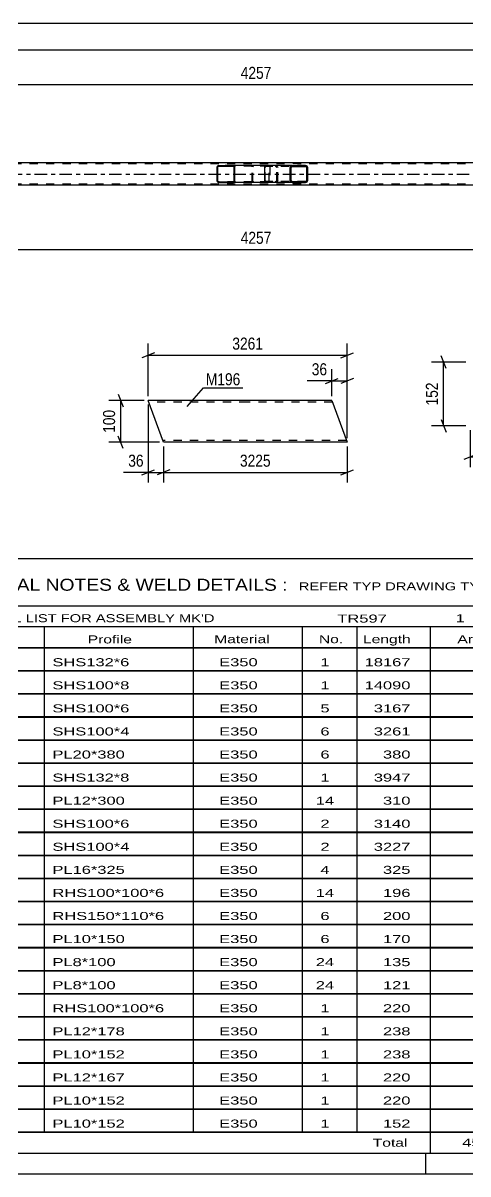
# Model space of a CAD drawing. Header units: millimetres. Extents: x 0 to 841, y 0 to 594.
# Drawn here: x 535 to 641, y 0 to 274.4 of the extents above; entities that cross this region are included whole.
import ezdxf

# ---------------------------------------------------------------- set-up
doc = ezdxf.new("R2010")
doc.units = ezdxf.units.MM
doc.linetypes.add('DXK_LINE_DOT2', pattern=[3.9198, 1.9599, -1.9599])
doc.linetypes.add('DXK_LINE_DOT3', pattern=[5.9187, 2.979, -0.9799, 0.9799, -0.9799])
doc.styles.add('Arial Narrow', font='ARIALN.TTF', dxfattribs={"height": 0.2})

# ---------------------------------------------------------------- blocks, each defined once
blk = doc.blocks.new('Unknown-318889060-1133')
at = {"color": 5, "linetype": 'Continuous'}
for p, q in [((5, 5), (836, 5)), ((631, 0), (631, 5)), ((0, 0), (841, 0))]:
    blk.add_line(p, q, dxfattribs=at)
blk = doc.blocks.new('Part-318889060-3461 - 3381')
at = {"color": 7, "linetype": 'DXK_LINE_DOT2'}
for p, q in [((773.71, 240.82), (111.6, 240.82)), ((773.71, 236.02), (111.6, 236.02))]:
    blk.add_line(p, q, dxfattribs=at)
at = {"color": 2, "linetype": 'Continuous'}
for p, q in [((674.86, 241.06), (510.59, 241.06)), ((674.86, 235.78), (510.59, 235.78))]:
    blk.add_line(p, q, dxfattribs=at)
at = {"color": 7, "linetype": 'DXK_LINE_DOT3'}
blk.add_line((111.6, 238.42), (773.71, 238.42), dxfattribs=at)
blk = doc.blocks.new('Part-318889060-3568 - 3381')
at = {"linetype": 'Continuous'}
h = blk.add_hatch(dxfattribs=at)
h.set_pattern_fill('', scale=0.7, style=0, pattern_type=0)
h.set_pattern_definition([(45, (602.8007, 240.1284), (-1.57154, 1.57154), [])])
h.paths.add_polyline_path([(602.84, 239.94), (602.8, 240.13), (602.69, 240.28), (602.53, 240.39), (602.34, 240.42), (599.15, 240.42), (598.96, 240.39), (598.8, 240.28), (598.69, 240.13), (598.65, 239.94), (598.65, 236.9), (598.69, 236.72), (598.8, 236.57), (598.96, 236.46), (599.15, 236.42), (602.34, 236.42), (602.53, 236.46), (602.69, 236.57), (602.8, 236.72), (602.84, 236.9)])
h.paths.add_polyline_path([(602.57, 236.81), (602.51, 236.73), (602.43, 236.68), (602.34, 236.66), (599.15, 236.66), (599.06, 236.68), (598.97, 236.73), (598.92, 236.81), (598.9, 236.9), (598.9, 239.94), (598.92, 240.04), (598.97, 240.11), (599.06, 240.17), (599.15, 240.18), (602.34, 240.18), (602.43, 240.17), (602.51, 240.11), (602.57, 240.04), (602.59, 239.94), (602.59, 236.9)])
at = {"color": 2, "linetype": 'Continuous'}
for p, q in [((592.58, 239.94), (592.6, 240.13)), ((592.58, 236.9), (592.58, 239.94)), ((592.6, 240.13), (592.66, 240.28)), ((592.66, 240.28), (592.75, 240.39)), ((592.75, 240.39), (592.85, 240.42)), ((599.15, 240.42), (592.85, 240.42)), ((598.69, 240.13), (598.65, 239.94)), ((598.65, 236.9), (598.65, 239.94)), ((598.9, 239.94), (598.92, 240.04)), ((598.9, 236.9), (598.9, 239.94)), ((598.92, 240.04), (598.97, 240.11)), ((599.15, 240.42), (598.96, 240.39)), ((598.97, 240.11), (599.06, 240.17)), ((599.06, 240.17), (599.15, 240.18)), ((599.15, 240.42), (602.34, 240.42)), ((599.15, 240.18), (602.34, 240.18)), ((602.53, 240.39), (602.34, 240.42)), ((602.34, 240.18), (602.43, 240.17)), ((602.43, 240.17), (602.51, 240.11)), ((602.51, 240.11), (602.57, 240.04)), ((602.57, 240.04), (602.59, 239.94)), ((602.59, 236.9), (602.59, 239.94)), ((602.84, 239.94), (602.8, 240.13)), ((602.84, 236.9), (602.84, 239.94)), ((592.6, 236.72), (592.58, 236.9)), ((592.66, 236.57), (592.6, 236.72)), ((592.75, 236.46), (592.66, 236.57)), ((592.85, 236.42), (592.75, 236.46)), ((599.15, 236.42), (592.85, 236.42)), ((598.65, 236.9), (598.69, 236.72)), ((598.92, 236.81), (598.9, 236.9)), ((598.97, 236.73), (598.92, 236.81)), ((598.96, 236.46), (599.15, 236.42)), ((599.06, 236.68), (598.97, 236.73)), ((599.15, 236.66), (599.06, 236.68)), ((599.15, 236.66), (602.34, 236.66)), ((599.15, 236.42), (602.34, 236.42)), ((602.43, 236.68), (602.34, 236.66)), ((602.34, 236.42), (602.53, 236.46)), ((602.51, 236.73), (602.43, 236.68)), ((602.57, 236.81), (602.51, 236.73)), ((602.59, 236.9), (602.57, 236.81)), ((602.8, 236.72), (602.84, 236.9))]:
    blk.add_line(p, q, dxfattribs=at)
at = {"color": 7, "linetype": 'DXK_LINE_DOT2'}
for p, q in [((592.73, 240.04), (592.72, 239.94)), ((592.72, 236.9), (592.72, 239.94)), ((592.76, 240.11), (592.73, 240.04)), ((592.8, 240.17), (592.76, 240.11)), ((592.85, 240.18), (592.8, 240.17)), ((602.34, 240.18), (592.85, 240.18)), ((593.84, 240.18), (593.84, 240.42)), ((595.19, 240.42), (595.38, 240.39)), ((595.28, 240.17), (595.19, 240.18)), ((595.36, 240.11), (595.28, 240.17)), ((595.42, 240.04), (595.36, 240.11)), ((595.44, 239.94), (595.42, 240.04)), ((595.44, 236.9), (595.44, 239.94)), ((595.65, 240.13), (595.69, 239.94)), ((595.69, 236.9), (595.69, 239.94)), ((602.34, 240.42), (599.15, 240.42)), ((592.72, 236.9), (592.73, 236.81)), ((592.73, 236.81), (592.76, 236.73)), ((592.76, 236.73), (592.8, 236.68)), ((592.8, 236.68), (592.85, 236.66)), ((602.34, 236.66), (592.85, 236.66)), ((593.84, 236.42), (593.84, 236.66)), ((595.19, 236.66), (595.28, 236.68)), ((595.38, 236.46), (595.19, 236.42)), ((595.28, 236.68), (595.36, 236.73)), ((595.36, 236.73), (595.42, 236.81)), ((595.42, 236.81), (595.44, 236.9)), ((595.69, 236.9), (595.65, 236.72)), ((602.34, 236.42), (599.15, 236.42))]:
    blk.add_line(p, q, dxfattribs=at)
for centre, start, end in [((595.2, 239.93), 23.8494, 68.8059), ((595.2, 236.92), 291.1941, 336.1506)]:
    blk.add_arc(centre, 0.492, start, end, dxfattribs=at)
at = {"color": 2, "linetype": 'Continuous'}
for centre, start, end in [((599.14, 239.93), 111.1941, 156.1506), ((602.35, 239.93), 23.8494, 68.8059), ((599.14, 236.92), 203.8494, 248.8059), ((602.35, 236.92), 291.1941, 336.1506)]:
    blk.add_arc(centre, 0.492, start, end, dxfattribs=at)
blk = doc.blocks.new('Part-318889060-3569 - 3381')
at = {"linetype": 'Continuous'}
h = blk.add_hatch(dxfattribs=at)
h.set_pattern_fill('', scale=0.7, style=0, pattern_type=0)
h.set_pattern_definition([(45, (585.4682, 240.2271), (-1.57154, 1.57154), [])])
h.paths.add_polyline_path([(585.49, 240.1), (585.47, 240.23), (585.39, 240.33), (585.28, 240.4), (585.15, 240.42), (581.58, 240.42), (581.45, 240.4), (581.34, 240.33), (581.26, 240.23), (581.24, 240.1), (581.24, 236.74), (581.26, 236.62), (581.34, 236.52), (581.45, 236.45), (581.58, 236.42), (585.15, 236.42), (585.28, 236.45), (585.39, 236.52), (585.47, 236.62), (585.49, 236.74)])
h.paths.add_polyline_path([(585.31, 236.68), (585.27, 236.63), (585.22, 236.6), (585.15, 236.58), (581.58, 236.58), (581.51, 236.6), (581.46, 236.63), (581.42, 236.68), (581.41, 236.74), (581.41, 240.1), (581.42, 240.17), (581.46, 240.22), (581.51, 240.25), (581.58, 240.26), (585.15, 240.26), (585.22, 240.25), (585.27, 240.22), (585.31, 240.17), (585.32, 240.1), (585.32, 236.74)])
at = {"color": 2, "linetype": 'Continuous'}
for p, q in [((581.26, 240.23), (581.24, 240.1)), ((581.24, 236.74), (581.24, 240.1)), ((581.41, 240.1), (581.42, 240.17)), ((581.41, 236.74), (581.41, 240.1)), ((581.42, 240.17), (581.46, 240.22)), ((581.58, 240.42), (581.45, 240.4)), ((581.46, 240.22), (581.51, 240.25)), ((581.51, 240.25), (581.58, 240.26)), ((581.58, 240.42), (585.15, 240.42)), ((581.58, 240.26), (585.15, 240.26)), ((592.85, 240.42), (585.15, 240.42)), ((585.28, 240.4), (585.15, 240.42)), ((585.15, 240.26), (585.22, 240.25)), ((585.22, 240.25), (585.27, 240.22)), ((585.27, 240.22), (585.31, 240.17)), ((585.31, 240.17), (585.32, 240.1)), ((585.32, 236.74), (585.32, 240.1)), ((585.49, 240.1), (585.47, 240.23)), ((585.49, 236.74), (585.49, 240.1)), ((581.24, 236.74), (581.26, 236.62)), ((581.42, 236.68), (581.41, 236.74)), ((581.46, 236.63), (581.42, 236.68)), ((581.45, 236.45), (581.58, 236.42)), ((581.51, 236.6), (581.46, 236.63)), ((581.58, 236.58), (581.51, 236.6)), ((581.58, 236.58), (585.15, 236.58)), ((581.58, 236.42), (585.15, 236.42)), ((585.22, 236.6), (585.15, 236.58)), ((585.15, 236.42), (585.28, 236.45)), ((592.85, 236.42), (585.15, 236.42)), ((585.27, 236.63), (585.22, 236.6)), ((585.31, 236.68), (585.27, 236.63)), ((585.32, 236.74), (585.31, 236.68)), ((585.47, 236.62), (585.49, 236.74))]:
    blk.add_line(p, q, dxfattribs=at)
at = {"color": 7, "linetype": 'DXK_LINE_DOT2'}
for p, q in [((585.15, 240.42), (581.58, 240.42)), ((593.5, 240.26), (581.58, 240.26)), ((589.59, 240.1), (589.61, 240.23)), ((589.59, 236.74), (589.59, 240.1)), ((589.77, 240.17), (589.76, 240.1)), ((589.76, 236.74), (589.76, 240.1)), ((589.81, 240.22), (589.77, 240.17)), ((589.8, 240.4), (589.93, 240.42)), ((589.81, 240.22), (589.82, 240.23)), ((589.82, 240.23), (589.86, 240.25)), ((589.86, 240.25), (589.93, 240.26)), ((593.5, 240.42), (592.85, 240.42)), ((593.5, 240.42), (593.63, 240.4)), ((593.57, 240.25), (593.5, 240.26)), ((593.62, 240.22), (593.57, 240.25)), ((593.66, 240.17), (593.62, 240.22)), ((593.67, 240.1), (593.66, 240.17)), ((593.67, 236.74), (593.67, 240.1)), ((593.82, 240.23), (593.84, 240.1)), ((593.84, 240.1), (593.84, 236.74)), ((593.5, 236.58), (581.58, 236.58)), ((585.15, 236.42), (581.58, 236.42)), ((589.61, 236.62), (589.59, 236.74)), ((589.76, 236.74), (589.77, 236.68)), ((589.77, 236.68), (589.81, 236.63)), ((589.93, 236.42), (589.8, 236.45)), ((589.81, 236.63), (589.82, 236.62)), ((589.82, 236.62), (589.86, 236.6)), ((589.86, 236.6), (589.93, 236.58)), ((593.5, 236.42), (592.85, 236.42)), ((593.5, 236.58), (593.57, 236.6)), ((593.63, 236.45), (593.5, 236.42)), ((593.57, 236.6), (593.62, 236.63)), ((593.62, 236.63), (593.66, 236.68)), ((593.66, 236.68), (593.67, 236.74)), ((593.84, 236.74), (593.82, 236.62))]:
    blk.add_line(p, q, dxfattribs=at)
at = {"color": 2, "linetype": 'Continuous'}
for centre, start, end in [((581.56, 240.09), 110.7583, 155.68), ((585.17, 240.09), 24.32, 69.2417), ((581.56, 236.76), 204.32, 249.2417), ((585.17, 236.76), 290.7583, 335.68)]:
    blk.add_arc(centre, 0.331, start, end, dxfattribs=at)
at = {"color": 7, "linetype": 'DXK_LINE_DOT2'}
for centre, start, end in [((589.91, 240.09), 110.7583, 155.68), ((593.52, 240.09), 24.32, 69.2417), ((589.91, 236.76), 204.32, 249.2417), ((593.52, 236.76), 290.7583, 335.68)]:
    blk.add_arc(centre, 0.331, start, end, dxfattribs=at)
blk = doc.blocks.new('Part-318889060-15885 - 15884')
at = {"color": 2, "linetype": 'Continuous'}
for p, q in [((588.48, 184.45), (564.84, 184.45)), ((568.46, 174.51), (564.84, 184.45)), ((608.58, 184.45), (588.58, 184.45)), ((608.58, 184.45), (612.22, 174.45)), ((568.48, 174.45), (568.46, 174.51)), ((588.48, 174.45), (568.48, 174.45)), ((612.22, 174.45), (588.58, 174.45))]:
    blk.add_line(p, q, dxfattribs=at)
at = {"color": 7, "linetype": 'DXK_LINE_DOT2'}
for p, q in [((588.48, 184.05), (564.99, 184.05)), ((608.73, 184.05), (588.58, 184.05)), ((568.32, 174.88), (568.29, 174.97)), ((568.34, 174.85), (568.32, 174.88)), ((588.48, 174.85), (568.34, 174.85)), ((612.08, 174.85), (588.58, 174.85)), ((612.06, 174.88), (612.03, 174.97)), ((612.08, 174.85), (612.06, 174.88))]:
    blk.add_line(p, q, dxfattribs=at)
blk = doc.blocks.new('StraightDimension-318889060-3708 - 3381')
at = {"color": 7, "linetype": 'Continuous'}
blk.add_line((101.38, 274.42), (784.57, 274.42), dxfattribs=at)
blk = doc.blocks.new('StraightDimension-318889060-3720 - 3381')
at = {"color": 7, "linetype": 'Continuous'}
for p, q in [((505.39, 250.46), (505.39, 262.61)), ((675.66, 250.46), (675.66, 262.61)), ((506.89, 260.36), (503.89, 259.16)), ((505.39, 259.76), (675.66, 259.76)), ((674.16, 259.16), (677.16, 260.36))]:
    blk.add_line(p, q, dxfattribs=at)
at = {"color": 0}
blk.add_wipeout([(594.78, 260.51), (594.78, 264.71), (586.27, 264.71), (586.27, 260.51)], dxfattribs=at)
at = {"color": 3, "style": 'Arial Narrow'}
blk.add_text('4257', height=2.863, dxfattribs=at).set_placement((586.87, 261.11))
blk = doc.blocks.new('StraightDimension-318889060-9233 - 3381')
at = {"color": 7, "linetype": 'Continuous'}
blk.add_line((101.38, 268.01), (783.93, 268.01), dxfattribs=at)
blk = doc.blocks.new('StraightDimension-318889060-3848 - 3381')
at = {"color": 7, "linetype": 'Continuous'}
for p, q in [((505.39, 226.38), (505.39, 209.99)), ((675.66, 226.38), (675.66, 209.99)), ((506.89, 221.03), (503.89, 219.83)), ((505.39, 220.43), (675.66, 220.43)), ((674.16, 219.83), (677.16, 221.03))]:
    blk.add_line(p, q, dxfattribs=at)
at = {"color": 0}
blk.add_wipeout([(594.78, 221.18), (594.78, 225.38), (586.27, 225.38), (586.27, 221.18)], dxfattribs=at)
at = {"color": 0, "linetype": 'Continuous'}
blk.add_wipeout([(675.06, 219.73), (670.86, 219.73), (670.86, 209.39), (675.06, 209.39)], dxfattribs=at)
at = {"color": 3, "style": 'Arial Narrow'}
blk.add_text('4257', height=2.863, dxfattribs=at).set_placement((586.87, 221.78))
at = {"color": 3, "linetype": 'Continuous', "style": 'Arial Narrow'}
blk.add_text('14430', height=2.863, rotation=90.0002, dxfattribs=at).set_placement((674.46, 209.99))
blk = doc.blocks.new('StraightDimension-318889060-8649 - 8643')
at = {"color": 7, "linetype": 'Continuous'}
for p, q in [((635.81, 192.07), (634.61, 195.07)), ((640.52, 193.57), (632.36, 193.57)), ((635.21, 178.37), (635.21, 193.57)), ((634.61, 179.87), (635.81, 176.87)), ((640.52, 178.37), (632.36, 178.37))]:
    blk.add_line(p, q, dxfattribs=at)
at = {"color": 0}
blk.add_wipeout([(634.46, 189.32), (630.26, 189.32), (630.26, 182.63), (634.46, 182.63)], dxfattribs=at)
at = {"color": 3, "style": 'Arial Narrow'}
blk.add_text('152', height=2.863, rotation=90.0002, dxfattribs=at).set_placement((633.86, 183.23))
blk = doc.blocks.new('StraightDimension-318889060-8660 - 8643')
at = {"color": 7, "linetype": 'Continuous'}
for p, q in [((641.52, 177.37), (641.52, 168.55)), ((663.47, 177.37), (663.47, 168.55)), ((643.02, 171.55), (640.02, 170.35)), ((641.52, 170.95), (663.47, 170.95)), ((661.97, 170.35), (664.97, 171.55))]:
    blk.add_line(p, q, dxfattribs=at)
at = {"color": 0}
blk.add_wipeout([(655.84, 171.7), (655.84, 175.9), (649.16, 175.9), (649.16, 171.7)], dxfattribs=at)
at = {"color": 3, "style": 'Arial Narrow'}
blk.add_text('220', height=2.863, dxfattribs=at).set_placement((649.76, 172.3))
blk = doc.blocks.new('StraightDimension-318889060-17086 - 15884')
at = {"color": 7, "linetype": 'Continuous'}
for p, q in [((564.84, 183.45), (564.84, 164.89)), ((568.48, 173.45), (568.48, 164.89)), ((563.34, 166.69), (566.34, 167.89)), ((569.98, 167.89), (566.98, 166.69)), ((564.84, 167.29), (568.48, 167.29))]:
    blk.add_line(p, q, dxfattribs=at)
at = {"color": 0}
blk.add_wipeout([(564.32, 168.04), (564.32, 172.24), (559.46, 172.24), (559.46, 168.04)], dxfattribs=at)
at = {"color": 7, "linetype": 'Continuous'}
blk.add_line((564.84, 167.29), (558.94, 167.29), dxfattribs=at)
blk.add_line((564.84, 167.29), (558.94, 167.29), dxfattribs=at)
at = {"color": 3, "style": 'Arial Narrow'}
blk.add_text('36', height=2.863, dxfattribs=at).set_placement((560.06, 168.64))
blk = doc.blocks.new('StraightDimension-318889060-16063 - 15884')
at = {"color": 7, "linetype": 'Continuous'}
for p, q in [((564.84, 185.45), (564.84, 198.05)), ((612.22, 175.45), (612.22, 198.05)), ((566.34, 195.8), (563.34, 194.6)), ((564.84, 195.2), (612.22, 195.2)), ((610.72, 194.6), (613.72, 195.8))]:
    blk.add_line(p, q, dxfattribs=at)
at = {"color": 0}
blk.add_wipeout([(592.79, 195.95), (592.79, 200.15), (584.27, 200.15), (584.27, 195.95)], dxfattribs=at)
at = {"color": 3, "style": 'Arial Narrow'}
blk.add_text('3261', height=2.863, dxfattribs=at).set_placement((584.87, 196.55))
blk = doc.blocks.new('StraightDimension-318889060-16047 - 15884')
at = {"color": 7, "linetype": 'Continuous'}
for p, q in [((607.08, 188.48), (610.08, 189.68)), ((608.58, 185.45), (608.58, 191.93)), ((613.72, 189.68), (610.72, 188.48)), ((612.22, 175.45), (612.22, 191.93)), ((608.58, 189.08), (612.22, 189.08))]:
    blk.add_line(p, q, dxfattribs=at)
at = {"color": 0}
blk.add_wipeout([(608.06, 189.83), (608.06, 194.03), (603.2, 194.03), (603.2, 189.83)], dxfattribs=at)
at = {"color": 7, "linetype": 'Continuous'}
blk.add_line((608.58, 189.08), (602.67, 189.08), dxfattribs=at)
blk.add_line((608.58, 189.08), (602.67, 189.08), dxfattribs=at)
at = {"color": 3, "style": 'Arial Narrow'}
blk.add_text('36', height=2.863, dxfattribs=at).set_placement((603.8, 190.43))
blk = doc.blocks.new('StraightDimension-318889060-17085 - 15884')
at = {"color": 7, "linetype": 'Continuous'}
for p, q in [((568.48, 173.45), (568.48, 164.89)), ((612.22, 173.45), (612.22, 164.89)), ((569.98, 167.89), (566.98, 166.69)), ((610.72, 166.69), (613.72, 167.89)), ((568.48, 167.29), (612.22, 167.29))]:
    blk.add_line(p, q, dxfattribs=at)
at = {"color": 0}
blk.add_wipeout([(594.61, 168.04), (594.61, 172.24), (586.09, 172.24), (586.09, 168.04)], dxfattribs=at)
at = {"color": 3, "style": 'Arial Narrow'}
blk.add_text('3225', height=2.863, dxfattribs=at).set_placement((586.69, 168.64))
blk = doc.blocks.new('StraightDimension-318889060-16057 - 15884')
at = {"color": 7, "linetype": 'Continuous'}
for p, q in [((563.84, 184.45), (555.42, 184.45)), ((557.67, 185.95), (558.87, 182.95)), ((558.27, 174.45), (558.27, 184.45)), ((558.87, 172.95), (557.67, 175.95)), ((567.48, 174.45), (555.42, 174.45))]:
    blk.add_line(p, q, dxfattribs=at)
at = {"color": 0}
blk.add_wipeout([(557.52, 182.79), (553.32, 182.79), (553.32, 176.11), (557.52, 176.11)], dxfattribs=at)
at = {"color": 3, "style": 'Arial Narrow'}
blk.add_text('100', height=2.863, rotation=90.0002, dxfattribs=at).set_placement((556.92, 176.71))
blk = doc.blocks.new('Unknown-318889060-20553')
at = {"color": 7, "linetype": 'Continuous'}
for p, q in [((516, 146.75), (676, 146.75)), ((516, 135.5), (516, 146.75)), ((676, 146.75), (676, 135.5)), ((516, 135.5), (676, 135.5)), ((516, 135.5), (516, 130.5)), ((676, 135.5), (676, 130.5)), ((516, 130.5), (676, 130.5)), ((516, 130.5), (516, 125.5)), ((540, 130.5), (540, 125.5)), ((575.5, 130.5), (575.5, 125.5)), ((601.5, 130.5), (601.5, 125.5)), ((614.5, 130.5), (614.5, 125.5)), ((632, 130.5), (632, 125.5)), ((654, 130.5), (654, 125.5)), ((676, 130.5), (676, 125.5)), ((516, 125.5), (676, 125.5)), ((516, 125.45), (516, 120.05)), ((516, 125.45), (676, 125.45)), ((540, 125.5), (540, 120)), ((575.5, 125.5), (575.5, 120)), ((601.5, 125.5), (601.5, 120)), ((614.5, 125.5), (614.5, 120)), ((632, 125.5), (632, 120)), ((654, 125.5), (654, 120)), ((676, 125.45), (676, 120.05)), ((516, 120.05), (676, 120.05)), ((516, 119.95), (516, 114.55)), ((516, 119.95), (676, 119.95)), ((540, 120), (540, 114.5)), ((575.5, 120), (575.5, 114.5)), ((601.5, 120), (601.5, 114.5)), ((614.5, 120), (614.5, 114.5)), ((632, 120), (632, 114.5)), ((654, 120), (654, 114.5)), ((676, 119.95), (676, 114.55)), ((516, 114.55), (676, 114.55)), ((516, 114.45), (516, 109.05)), ((516, 114.45), (676, 114.45)), ((540, 114.5), (540, 109)), ((575.5, 114.5), (575.5, 109)), ((601.5, 114.5), (601.5, 109)), ((614.5, 114.5), (614.5, 109)), ((632, 114.5), (632, 109)), ((654, 114.5), (654, 109)), ((676, 114.45), (676, 109.05)), ((516, 109.05), (676, 109.05)), ((516, 108.95), (516, 103.55)), ((516, 108.95), (676, 108.95)), ((540, 109), (540, 103.5)), ((575.5, 109), (575.5, 103.5)), ((601.5, 109), (601.5, 103.5)), ((614.5, 109), (614.5, 103.5)), ((632, 109), (632, 103.5)), ((654, 109), (654, 103.5)), ((676, 108.95), (676, 103.55)), ((516, 103.55), (676, 103.55)), ((516, 103.45), (516, 98.05)), ((516, 103.45), (676, 103.45)), ((540, 103.5), (540, 98)), ((575.5, 103.5), (575.5, 98)), ((601.5, 103.5), (601.5, 98)), ((614.5, 103.5), (614.5, 98)), ((632, 103.5), (632, 98)), ((654, 103.5), (654, 98)), ((676, 103.45), (676, 98.05)), ((516, 98.05), (676, 98.05)), ((516, 97.95), (516, 92.55)), ((516, 97.95), (676, 97.95)), ((540, 98), (540, 92.5)), ((575.5, 98), (575.5, 92.5)), ((601.5, 98), (601.5, 92.5)), ((614.5, 98), (614.5, 92.5)), ((632, 98), (632, 92.5)), ((654, 98), (654, 92.5)), ((676, 97.95), (676, 92.55)), ((516, 92.55), (676, 92.55)), ((516, 92.45), (516, 87.05)), ((516, 92.45), (676, 92.45)), ((540, 92.5), (540, 87)), ((575.5, 92.5), (575.5, 87)), ((601.5, 92.5), (601.5, 87)), ((614.5, 92.5), (614.5, 87)), ((632, 92.5), (632, 87)), ((654, 92.5), (654, 87)), ((676, 92.45), (676, 87.05)), ((516, 87.05), (676, 87.05)), ((516, 86.95), (516, 81.55)), ((516, 86.95), (676, 86.95)), ((540, 87), (540, 81.5)), ((575.5, 87), (575.5, 81.5)), ((601.5, 87), (601.5, 81.5)), ((614.5, 87), (614.5, 81.5)), ((632, 87), (632, 81.5)), ((654, 87), (654, 81.5)), ((676, 86.95), (676, 81.55)), ((516, 81.55), (676, 81.55)), ((516, 81.45), (516, 76.05)), ((516, 81.45), (676, 81.45)), ((540, 81.5), (540, 76)), ((575.5, 81.5), (575.5, 76)), ((601.5, 81.5), (601.5, 76)), ((614.5, 81.5), (614.5, 76)), ((632, 81.5), (632, 76)), ((654, 81.5), (654, 76)), ((676, 81.45), (676, 76.05)), ((516, 76.05), (676, 76.05)), ((516, 75.95), (516, 70.55)), ((516, 75.95), (676, 75.95)), ((540, 76), (540, 70.5)), ((575.5, 76), (575.5, 70.5)), ((601.5, 76), (601.5, 70.5)), ((614.5, 76), (614.5, 70.5)), ((632, 76), (632, 70.5)), ((654, 76), (654, 70.5)), ((676, 75.95), (676, 70.55)), ((516, 70.55), (676, 70.55)), ((516, 70.45), (516, 65.05)), ((516, 70.45), (676, 70.45)), ((540, 70.5), (540, 65)), ((575.5, 70.5), (575.5, 65)), ((601.5, 70.5), (601.5, 65)), ((614.5, 70.5), (614.5, 65)), ((632, 70.5), (632, 65)), ((654, 70.5), (654, 65)), ((676, 70.45), (676, 65.05)), ((516, 65.05), (676, 65.05)), ((516, 64.95), (516, 59.55)), ((516, 64.95), (676, 64.95)), ((540, 65), (540, 59.5)), ((575.5, 65), (575.5, 59.5)), ((601.5, 65), (601.5, 59.5)), ((614.5, 65), (614.5, 59.5)), ((632, 65), (632, 59.5)), ((654, 65), (654, 59.5)), ((676, 64.95), (676, 59.55)), ((516, 59.55), (676, 59.55)), ((516, 59.45), (516, 54.05)), ((516, 59.45), (676, 59.45)), ((540, 59.5), (540, 54)), ((575.5, 59.5), (575.5, 54)), ((601.5, 59.5), (601.5, 54)), ((614.5, 59.5), (614.5, 54)), ((632, 59.5), (632, 54)), ((654, 59.5), (654, 54)), ((676, 59.45), (676, 54.05)), ((516, 54.05), (676, 54.05)), ((516, 53.95), (516, 48.55)), ((516, 53.95), (676, 53.95)), ((540, 54), (540, 48.5)), ((575.5, 54), (575.5, 48.5)), ((601.5, 54), (601.5, 48.5)), ((614.5, 54), (614.5, 48.5)), ((632, 54), (632, 48.5)), ((654, 54), (654, 48.5)), ((676, 53.95), (676, 48.55)), ((516, 48.55), (676, 48.55)), ((516, 48.45), (516, 43.05)), ((516, 48.45), (676, 48.45)), ((540, 48.5), (540, 43)), ((575.5, 48.5), (575.5, 43)), ((601.5, 48.5), (601.5, 43)), ((614.5, 48.5), (614.5, 43)), ((632, 48.5), (632, 43)), ((654, 48.5), (654, 43)), ((676, 48.45), (676, 43.05)), ((516, 43.05), (676, 43.05)), ((516, 42.95), (516, 37.55)), ((516, 42.95), (676, 42.95)), ((540, 43), (540, 37.5)), ((575.5, 43), (575.5, 37.5)), ((601.5, 43), (601.5, 37.5)), ((614.5, 43), (614.5, 37.5)), ((632, 43), (632, 37.5)), ((654, 43), (654, 37.5)), ((676, 42.95), (676, 37.55)), ((516, 37.55), (676, 37.55)), ((516, 37.45), (516, 32.05)), ((516, 37.45), (676, 37.45)), ((540, 37.5), (540, 32)), ((575.5, 37.5), (575.5, 32)), ((601.5, 37.5), (601.5, 32)), ((614.5, 37.5), (614.5, 32)), ((632, 37.5), (632, 32)), ((654, 37.5), (654, 32)), ((676, 37.45), (676, 32.05)), ((516, 32.05), (676, 32.05)), ((516, 31.95), (516, 26.55)), ((516, 31.95), (676, 31.95)), ((540, 32), (540, 26.5)), ((575.5, 32), (575.5, 26.5)), ((601.5, 32), (601.5, 26.5)), ((614.5, 32), (614.5, 26.5)), ((632, 32), (632, 26.5)), ((654, 32), (654, 26.5)), ((676, 31.95), (676, 26.55)), ((516, 26.55), (676, 26.55)), ((516, 26.45), (516, 21.05)), ((516, 26.45), (676, 26.45)), ((540, 26.5), (540, 21)), ((575.5, 26.5), (575.5, 21)), ((601.5, 26.5), (601.5, 21)), ((614.5, 26.5), (614.5, 21)), ((632, 26.5), (632, 21)), ((654, 26.5), (654, 21)), ((676, 26.45), (676, 21.05)), ((516, 21.05), (676, 21.05)), ((516, 20.95), (516, 15.55)), ((516, 20.95), (676, 20.95)), ((540, 21), (540, 15.5)), ((575.5, 21), (575.5, 15.5)), ((601.5, 21), (601.5, 15.5)), ((614.5, 21), (614.5, 15.5)), ((632, 21), (632, 15.5)), ((654, 21), (654, 15.5)), ((676, 20.95), (676, 15.55)), ((516, 15.55), (676, 15.55)), ((516, 15.45), (516, 10.05)), ((516, 15.45), (676, 15.45)), ((540, 15.5), (540, 10)), ((575.5, 15.5), (575.5, 10)), ((601.5, 15.5), (601.5, 10)), ((614.5, 15.5), (614.5, 10)), ((632, 15.5), (632, 10)), ((654, 15.5), (654, 10)), ((676, 15.45), (676, 10.05)), ((516, 10.05), (676, 10.05)), ((516, 10), (676, 10)), ((516, 10), (516, 5)), ((632, 10), (632, 5)), ((654, 10), (654, 5)), ((676, 10), (676, 5)), ((516, 5), (676, 5))]:
    blk.add_line(p, q, dxfattribs=at)
at = {"color": 7, "style": 'Arial Narrow'}
for s, height, width, p in [('GENERAL NOTES & WELD DETAILS :', 2.8633, 1.4, (517.15, 139.06)), ('REFER TYP DRAWING TYP-01', 1.9089, 1.6, (600.7, 139.16)), ("MATERIAL LIST FOR ASSEMBLY MK'D", 1.9089, 1.6, (517.15, 131.56)), ('TR597', 1.909, 1.794707, (609.9, 131.47)), ('1', 1.91, 1.794707, (638.08, 131.56)), ('No. Required', 1.9089, 1.6, (647.41, 131.56)), ('Mark', 1.909, 1.7, (517.34, 126.5)), ('Profile', 1.909, 1.7, (550.41, 126.5)), ('Material', 1.909, 1.7, (580.54, 126.56)), ('No.', 1.909, 1.7, (605.5, 126.56)), ('Length', 1.909, 1.7, (616, 126.56)), ('Area', 1.909, 1.7, (638.5, 126.56)), ('Weight', 1.909, 1.7, (658, 126.56))]:
    blk.add_text(s, height=height, dxfattribs=dict(at, width=width)).set_placement(p)
at = {"color": 7, "linetype": 'Continuous', "style": 'Arial Narrow'}
for s, height, width, p in [('BC375', 1.909, 1.794707, (517.5, 121.06)), ('SHS132*6', 1.909, 1.794707, (542, 121.06)), ('E350', 1.909, 1.794707, (581.74, 121.06)), ('1', 1.91, 1.794707, (605.86, 121.06)), ('18167', 1.909, 1.794707, (616.4, 121.06)), ('9.6', 1.909, 1.794707, (642.32, 121.06)), ('431.2', 1.909, 1.794707, (658.96, 121.06)), ('TR597', 1.909, 1.794707, (517.5, 115.56)), ('SHS100*8', 1.909, 1.794707, (542, 115.56)), ('E350', 1.909, 1.794707, (581.74, 115.56)), ('1', 1.91, 1.794707, (605.86, 115.56)), ('14090', 1.909, 1.794707, (616.4, 115.56)), ('5.6', 1.909, 1.794707, (642.32, 115.56)), ('325.6', 1.909, 1.794707, (658.96, 115.56)), ('M177', 1.909, 1.794707, (517.5, 110.06)), ('SHS100*6', 1.909, 1.794707, (542, 110.06)), ('E350', 1.909, 1.794707, (581.74, 110.06)), ('5', 1.91, 1.794707, (605.86, 110.06)), ('3167', 1.909, 1.794707, (618.58, 110.06)), ('1.2', 1.909, 1.794707, (642.32, 110.06)), ('274.1', 1.909, 1.794707, (658.96, 110.06)), ('M196', 1.909, 1.794707, (517.5, 104.56)), ('SHS100*4', 1.909, 1.794707, (542, 104.56)), ('E350', 1.909, 1.794707, (581.74, 104.56)), ('6', 1.91, 1.794707, (605.86, 104.56)), ('3261', 1.909, 1.794707, (618.58, 104.56)), ('1.3', 1.909, 1.794707, (642.32, 104.56)), ('233.3', 1.909, 1.794707, (658.96, 104.56)), ('SP20', 1.909, 1.794707, (517.5, 99.06)), ('PL20*380', 1.909, 1.794707, (542, 99.06)), ('E350', 1.909, 1.794707, (581.74, 99.06)), ('6', 1.91, 1.794707, (605.86, 99.06)), ('380', 1.909, 1.794707, (620.77, 99.06)), ('0.3', 1.909, 1.794707, (642.32, 99.06)), ('136.0', 1.909, 1.794707, (658.96, 99.06)), ('TC82', 1.909, 1.794707, (517.5, 93.56)), ('SHS132*8', 1.909, 1.794707, (542, 93.56)), ('E350', 1.909, 1.794707, (581.74, 93.56)), ('1', 1.91, 1.794707, (605.86, 93.56)), ('3947', 1.909, 1.794707, (618.58, 93.56)), ('2.1', 1.909, 1.794707, (642.32, 93.56)), ('122.9', 1.909, 1.794707, (658.96, 93.56)), ('PL581', 1.909, 1.794707, (517.5, 88.06)), ('PL12*300', 1.909, 1.794707, (542, 88.06)), ('E350', 1.909, 1.794707, (581.74, 88.06)), ('14', 1.909, 1.794707, (604.76, 88.06)), ('310', 1.909, 1.794707, (620.77, 88.06)), ('0.2', 1.909, 1.794707, (642.32, 88.06)), ('122.6', 1.909, 1.794707, (658.96, 88.06)), ('M355', 1.909, 1.794707, (517.5, 82.56)), ('SHS100*6', 1.909, 1.794707, (542, 82.56)), ('E350', 1.909, 1.794707, (581.74, 82.56)), ('2', 1.91, 1.794707, (605.86, 82.56)), ('3140', 1.909, 1.794707, (618.58, 82.56)), ('1.2', 1.909, 1.794707, (642.32, 82.56)), ('109.1', 1.909, 1.794707, (658.96, 82.56)), ('M338', 1.909, 1.794707, (517.5, 77.06)), ('SHS100*4', 1.909, 1.794707, (542, 77.06)), ('E350', 1.909, 1.794707, (581.74, 77.06)), ('2', 1.91, 1.794707, (605.86, 77.06)), ('3227', 1.909, 1.794707, (618.58, 77.06)), ('1.3', 1.909, 1.794707, (642.32, 77.06)), ('77.0', 1.909, 1.794707, (661.14, 77.06)), ('SP19', 1.909, 1.794707, (517.5, 71.56)), ('PL16*325', 1.909, 1.794707, (542, 71.56)), ('E350', 1.909, 1.794707, (581.74, 71.56)), ('4', 1.91, 1.794707, (605.86, 71.56)), ('325', 1.909, 1.794707, (620.77, 71.56)), ('0.2', 1.909, 1.794707, (642.32, 71.56)), ('53.1', 1.909, 1.794707, (661.14, 71.56)), ('M1362', 1.909, 1.794707, (517.5, 66.06)), ('RHS100*100*6', 1.9089, 1.794707, (542, 66.06)), ('E350', 1.909, 1.794707, (581.74, 66.06)), ('14', 1.909, 1.794707, (604.76, 66.06)), ('196', 1.909, 1.794707, (620.77, 66.06)), ('0.1', 1.909, 1.794707, (642.32, 66.06)), ('48.6', 1.909, 1.794707, (661.14, 66.06)), ('TB74', 1.909, 1.794707, (517.5, 60.56)), ('RHS150*110*6', 1.9089, 1.794707, (542, 60.56)), ('E350', 1.909, 1.794707, (581.74, 60.56)), ('6', 1.91, 1.794707, (605.86, 60.56)), ('200', 1.909, 1.794707, (620.77, 60.56)), ('0.1', 1.909, 1.794707, (642.32, 60.56)), ('28.0', 1.909, 1.794707, (661.14, 60.56)), ('PL538', 1.909, 1.794707, (517.5, 55.06)), ('PL10*150', 1.909, 1.794707, (542, 55.06)), ('E350', 1.909, 1.794707, (581.74, 55.06)), ('6', 1.91, 1.794707, (605.86, 55.06)), ('170', 1.909, 1.794707, (620.77, 55.06)), ('0.1', 1.909, 1.794707, (642.32, 55.06)), ('12.0', 1.909, 1.794707, (661.14, 55.06)), ('ST33', 1.909, 1.794707, (517.5, 49.56)), ('PL8*100', 1.909, 1.794707, (542, 49.56)), ('E350', 1.909, 1.794707, (581.74, 49.56)), ('24', 1.909, 1.794707, (604.76, 49.56)), ('135', 1.909, 1.794707, (620.77, 49.56)), ('0.0', 1.909, 1.794707, (642.32, 49.56)), ('10.0', 1.909, 1.794707, (661.14, 49.56)), ('ST32', 1.909, 1.794707, (517.5, 44.06)), ('PL8*100', 1.909, 1.794707, (542, 44.06)), ('E350', 1.909, 1.794707, (581.74, 44.06)), ('24', 1.909, 1.794707, (604.76, 44.06)), ('121', 1.909, 1.794707, (620.77, 44.06)), ('0.0', 1.909, 1.794707, (642.32, 44.06)), ('8.9', 1.909, 1.794707, (663.33, 44.06)), ('M1450', 1.909, 1.794707, (517.5, 38.56)), ('RHS100*100*6', 1.9089, 1.794707, (542, 38.56)), ('E350', 1.909, 1.794707, (581.74, 38.56)), ('1', 1.91, 1.794707, (605.86, 38.56)), ('220', 1.909, 1.794707, (620.77, 38.56)), ('0.1', 1.909, 1.794707, (642.32, 38.56)), ('3.9', 1.909, 1.794707, (663.33, 38.56)), ('PL316', 1.909, 1.794707, (517.5, 33.06)), ('PL12*178', 1.909, 1.794707, (542, 33.06)), ('E350', 1.909, 1.794707, (581.74, 33.06)), ('1', 1.91, 1.794707, (605.86, 33.06)), ('238', 1.909, 1.794707, (620.77, 33.06)), ('0.1', 1.909, 1.794707, (642.32, 33.06)), ('2.8', 1.909, 1.794707, (663.33, 33.06)), ('PL438', 1.909, 1.794707, (517.5, 27.56)), ('PL10*152', 1.909, 1.794707, (542, 27.56)), ('E350', 1.909, 1.794707, (581.74, 27.56)), ('1', 1.91, 1.794707, (605.86, 27.56)), ('238', 1.909, 1.794707, (620.77, 27.56)), ('0.1', 1.909, 1.794707, (642.32, 27.56)), ('2.8', 1.909, 1.794707, (663.33, 27.56)), ('PL163', 1.909, 1.794707, (517.5, 22.06)), ('PL12*167', 1.909, 1.794707, (542, 22.06)), ('E350', 1.909, 1.794707, (581.74, 22.06)), ('1', 1.91, 1.794707, (605.86, 22.06)), ('220', 1.909, 1.794707, (620.77, 22.06)), ('0.1', 1.909, 1.794707, (642.32, 22.06)), ('2.6', 1.909, 1.794707, (663.33, 22.06)), ('PL439', 1.909, 1.794707, (517.5, 16.56)), ('PL10*152', 1.909, 1.794707, (542, 16.56)), ('E350', 1.909, 1.794707, (581.74, 16.56)), ('1', 1.91, 1.794707, (605.86, 16.56)), ('220', 1.909, 1.794707, (620.77, 16.56)), ('0.1', 1.909, 1.794707, (642.32, 16.56)), ('2.6', 1.909, 1.794707, (663.33, 16.56)), ('SP17', 1.909, 1.794707, (517.5, 11.06)), ('PL10*152', 1.909, 1.794707, (542, 11.06)), ('E350', 1.909, 1.794707, (581.74, 11.06)), ('1', 1.91, 1.794707, (605.86, 11.06)), ('152', 1.909, 1.794707, (620.77, 11.06)), ('0.1', 1.909, 1.794707, (642.32, 11.06)), ('1.8', 1.909, 1.794707, (663.33, 11.06)), ('Total', 1.909, 1.7, (618.33, 6.5)), ('45.3', 1.909, 1.794707, (639.64, 6.5)), ('2009.1', 1.909, 1.794707, (656.77, 6.5))]:
    blk.add_text(s, height=height, dxfattribs=dict(at, width=width)).set_placement(p)
blk = doc.blocks.new('Mark-318889060-16166 - 15884')
at = {"color": 0}
blk.add_wipeout([(586.79, 188.05), (586.79, 191.05), (578.56, 191.05), (578.56, 188.05)], dxfattribs=at)
blk.add_wipeout([(586.79, 188.05), (586.79, 191.05), (578.56, 191.05), (578.56, 188.05)], dxfattribs=at)
at = {"color": 30, "linetype": 'Continuous'}
for p, q in [((574.1, 183.01), (577.96, 187.45)), ((577.96, 187.45), (587.39, 187.45))]:
    blk.add_line(p, q, dxfattribs=at)
at = {"color": 3, "style": 'Arial Narrow'}
blk.add_text('M196', height=2.863, dxfattribs=at).set_placement((578.56, 188.05))

msp = doc.modelspace()

# ---------------------------------------------------------------- block references
for name in ['Unknown-318889060-1133', 'Part-318889060-3461 - 3381', 'Part-318889060-3569 - 3381', 'Part-318889060-3568 - 3381', 'Part-318889060-15885 - 15884', 'Unknown-318889060-20553']:
    msp.add_blockref(name, (0, 0))

# ---------------------------------------------------------------- next in the draw order: block references
for name in ['StraightDimension-318889060-3708 - 3381', 'StraightDimension-318889060-3848 - 3381', 'StraightDimension-318889060-8649 - 8643', 'StraightDimension-318889060-17086 - 15884']:
    msp.add_blockref(name, (0, 0))

# ---------------------------------------------------------------- next in the draw order: block references
for name in ['StraightDimension-318889060-3720 - 3381', 'StraightDimension-318889060-16063 - 15884', 'StraightDimension-318889060-8660 - 8643', 'StraightDimension-318889060-17085 - 15884']:
    msp.add_blockref(name, (0, 0))

# ---------------------------------------------------------------- next in the draw order: block references
for name in ['StraightDimension-318889060-9233 - 3381', 'StraightDimension-318889060-16047 - 15884', 'Mark-318889060-16166 - 15884', 'StraightDimension-318889060-16057 - 15884']:
    msp.add_blockref(name, (0, 0))

doc.saveas('drawing.dxf')
